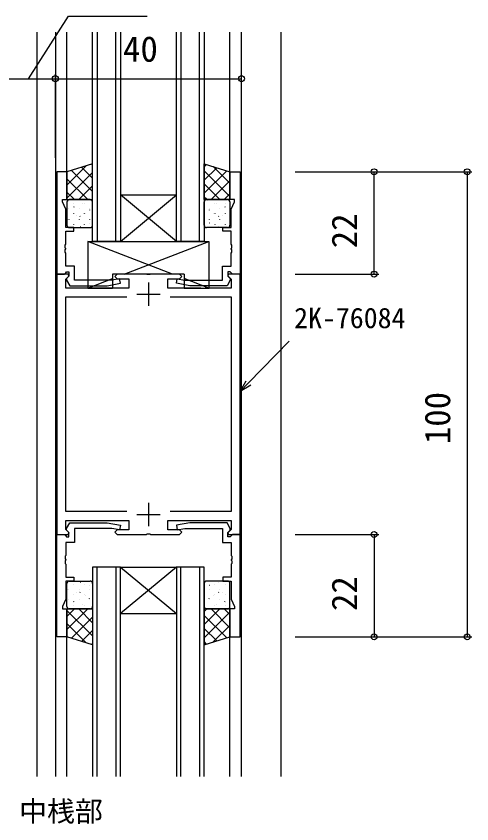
# Model space of a CAD drawing. Units: millimetres, scale not verified. Extents: x -437 to 438, y -681 to 679.
# Drawn here: x 16.4 to 114.3, y 110.5 to 284.1 of the extents above; entities that cross this region are included whole.
import ezdxf
from ezdxf.enums import TextEntityAlignment as Align

# ---------------------------------------------------------------- set-up
doc = ezdxf.new("R2010")
doc.units = ezdxf.units.MM
doc.header["$LTSCALE"] = 4
for name, color, linetype in [('0-1_USER1', 3, 'Continuous'), ('0-2_YKK_11', 7, 'Continuous'), ('0-3_YKK_12', 2, 'Continuous'), ('0-4_YKK_13', 4, 'Continuous'), ('0-6_YKK_D', 6, 'Continuous')]:
    doc.layers.add(name, color=color, linetype=linetype)
doc.styles.add('ＭＳ ゴシック', font='')
doc.styles.get('ＭＳ ゴシック').set_extended_font_data('MS Gothic')

msp = doc.modelspace()

# ---------------------------------------------------------------- linework, layer by layer
at = {"layer": '0-2_YKK_11'}
for p, q in [((44.8, 226.886), (44.8, 221.886)), ((42.3, 224.386), (47.3, 224.386)), ((44.8, 179.486), (44.8, 174.486)), ((42.3, 176.986), (47.3, 176.986))]:
    msp.add_line(p, q, dxfattribs=at)
for points in [[(25.1, 250.686), (25.1, 228.686), (26.73, 228.686), (27.03, 228.986), (27.23, 229.186), (27.7, 229.186), (27.7, 228.236), (27.2, 227.736), (27.2, 227.398), (27.9, 226.186), (35.908, 226.186), (38.787, 226.694), (38.613, 227.678), (36.955, 227.386), (28.9, 227.386), (28.9, 230.386), (27.03, 230.386), (27.03, 233.178), (26.91, 233.361), (26.91, 233.911), (27.03, 234.094), (27.03, 234.178), (26.91, 234.361), (26.91, 234.911), (27.03, 235.094), (27.03, 237.886), (28.8, 237.886), (28.8, 238.686), (27.03, 238.686), (27.03, 242.621), (26.3, 244.186), (26.3, 244.686), (27.3, 244.686), (27.3, 250.686)], [(64.5, 250.686), (64.5, 228.686), (62.87, 228.686), (62.57, 228.986), (62.37, 229.186), (61.9, 229.186), (61.9, 228.236), (62.4, 227.736), (62.4, 227.398), (61.7, 226.186), (53.692, 226.186), (50.813, 226.694), (50.987, 227.678), (52.645, 227.386), (60.7, 227.386), (60.7, 230.386), (62.57, 230.386), (62.57, 233.178), (62.69, 233.361), (62.69, 233.911), (62.57, 234.094), (62.57, 234.178), (62.69, 234.361), (62.69, 234.911), (62.57, 235.094), (62.57, 237.886), (60.8, 237.886), (60.8, 238.686), (62.57, 238.686), (62.57, 242.621), (63.3, 244.186), (63.3, 244.686), (62.3, 244.686), (62.3, 250.686)], [(25.1, 150.686), (25.1, 172.686), (26.73, 172.686), (27.03, 172.386), (27.23, 172.186), (27.7, 172.186), (27.7, 173.136), (27.2, 173.636), (27.2, 173.974), (27.9, 175.186), (35.908, 175.186), (38.787, 174.678), (38.613, 173.694), (36.955, 173.986), (28.9, 173.986), (28.9, 170.986), (27.03, 170.986), (27.03, 168.194), (26.91, 168.011), (26.91, 167.461), (27.03, 167.278), (27.03, 167.194), (26.91, 167.011), (26.91, 166.461), (27.03, 166.278), (27.03, 163.486), (28.8, 163.486), (28.8, 162.686), (27.03, 162.686), (27.03, 158.752), (26.3, 157.186), (26.3, 156.686), (27.3, 156.686), (27.3, 150.686)], [(64.5, 150.686), (64.5, 172.686), (62.87, 172.686), (62.57, 172.386), (62.37, 172.186), (61.9, 172.186), (61.9, 173.136), (62.4, 173.636), (62.4, 173.974), (61.7, 175.186), (53.692, 175.186), (50.813, 174.678), (50.987, 173.694), (52.645, 173.986), (60.7, 173.986), (60.7, 170.986), (62.57, 170.986), (62.57, 168.194), (62.69, 168.011), (62.69, 167.461), (62.57, 167.278), (62.57, 167.194), (62.69, 167.011), (62.69, 166.461), (62.57, 166.278), (62.57, 163.486), (60.8, 163.486), (60.8, 162.686), (62.57, 162.686), (62.57, 158.752), (63.3, 157.186), (63.3, 156.686), (62.3, 156.686), (62.3, 150.686)]]:
    msp.add_lwpolyline(points, close=True, dxfattribs=at)
for points in [[(25.1, 228.686), (25.1, 172.686), (27.576, 172.686), (27.736, 173.074), (27.03, 173.78), (27.03, 175.686), (40.6, 175.686), (40.6, 173.686), (38.1, 173.686), (37.6, 173.186), (38.1, 172.686), (44.342, 172.686), (44.525, 172.806), (45.075, 172.806), (45.258, 172.686), (51.5, 172.686), (52, 173.186), (51.5, 173.686), (49, 173.686), (49, 175.686), (62.57, 175.686), (62.57, 173.78), (61.864, 173.074), (62.024, 172.686), (64.5, 172.686), (64.5, 228.686), (62.024, 228.686), (61.864, 228.298), (62.57, 227.592), (62.57, 225.686), (57.958, 225.686), (57.775, 225.566), (57.225, 225.566), (57.042, 225.686), (56.958, 225.686), (56.775, 225.566), (56.225, 225.566), (56.042, 225.686), (49, 225.686), (49, 227.686)], [(49, 227.686), (51.5, 227.686), (52, 228.186), (51.5, 228.686), (45.258, 228.686), (45.075, 228.566), (44.525, 228.566), (44.342, 228.686), (38.1, 228.686), (37.6, 228.186), (38.1, 227.686), (40.6, 227.686), (40.6, 225.686), (27.03, 225.686), (27.03, 227.592), (27.736, 228.298), (27.576, 228.686), (25.1, 228.686)], [(40.126, 177.616), (27.03, 177.616), (27.03, 223.756), (40.126, 223.756)], [(49.474, 223.756), (62.57, 223.756), (62.57, 177.616), (49.474, 177.616)]]:
    msp.add_lwpolyline(points, dxfattribs=at)
at = {"layer": '0-3_YKK_12'}
for p, q in [((20.8, 280.686), (20.8, 120.686)), ((24.8, 280.686), (24.8, 120.686)), ((27.3, 250.686), (27.3, 280.686)), ((32.8, 235.686), (32.8, 280.686)), ((33.8, 280.686), (33.8, 235.686)), ((37.8, 235.686), (37.8, 280.686)), ((50.8, 235.686), (50.8, 280.686)), ((51.8, 280.686), (51.8, 235.686)), ((55.8, 235.686), (55.8, 280.686)), ((62.3, 250.686), (62.3, 280.686)), ((64.8, 120.686), (64.8, 280.686)), ((73.3, 120.686), (73.3, 280.686)), ((38.8, 245.686), (50.8, 245.686)), ((38.8, 235.686), (50.8, 245.686)), ((50.8, 235.686), (38.8, 245.686)), ((38.8, 235.686), (50.8, 235.686)), ((56.8, 235.686), (50.8, 235.686)), ((32.8, 165.686), (32.8, 120.686)), ((33.8, 120.686), (33.8, 165.686)), ((37.8, 165.686), (37.8, 120.686)), ((38.8, 165.686), (50.8, 165.686)), ((38.8, 165.686), (50.8, 155.686)), ((50.8, 165.686), (38.8, 155.686)), ((50.8, 165.686), (50.8, 120.686)), ((51.8, 120.686), (51.8, 165.686)), ((55.8, 165.686), (55.8, 120.686)), ((38.8, 155.686), (50.8, 155.686)), ((27.3, 120.686), (27.3, 150.686)), ((62.3, 120.686), (62.3, 150.686))]:
    msp.add_line(p, q, dxfattribs=at)
for points in [[(38.8, 280.686), (38.8, 235.686), (32.8, 235.686)], [(56.8, 280.686), (56.8, 235.686), (50.8, 235.686)], [(38.8, 120.686), (38.8, 165.686), (32.8, 165.686)], [(56.8, 120.686), (56.8, 165.686), (50.8, 165.686)]]:
    msp.add_lwpolyline(points, dxfattribs=at)
at = {"layer": '0-4_YKK_13'}
for p, q in [((27.3, 247.823), (31.445, 251.967)), ((32.597, 252.323), (32.8, 252.12)), ((57.309, 252.229), (56.8, 251.72)), ((27.3, 250.651), (27.351, 250.702)), ((27.3, 244.994), (32.8, 250.494)), ((28.276, 250.988), (32.8, 246.463)), ((30.436, 251.655), (32.8, 249.292)), ((59.469, 251.561), (56.8, 248.892)), ((62.3, 245.394), (56.8, 250.894)), ((61.63, 250.893), (56.8, 246.063)), ((62.3, 248.223), (58.734, 251.788)), ((27.3, 249.135), (31.749, 244.686)), ((62.3, 248.735), (58.251, 244.686)), ((29.82, 244.686), (32.8, 247.666)), ((60.18, 244.686), (56.8, 248.066)), ((27.3, 246.306), (28.92, 244.686)), ((57.351, 244.686), (56.8, 245.237)), ((62.3, 245.906), (61.08, 244.686)), ((27.3, 244.186), (27.3, 239.186)), ((32.3, 244.686), (27.8, 244.686)), ((28.609, 243.311), (28.612, 243.304)), ((28.717, 243.953), (28.717, 243.916)), ((28.753, 243.165), (28.795, 243.102)), ((30.568, 243.796), (30.571, 243.789)), ((30.959, 243.953), (30.959, 243.916)), ((32.44, 244.528), (32.442, 244.521)), ((32.649, 244.686), (32.8, 244.837)), ((32.8, 239.186), (32.8, 244.186)), ((56.8, 239.186), (56.8, 244.186)), ((57.3, 244.686), (61.8, 244.686)), ((57.56, 244.528), (57.558, 244.521)), ((59.041, 243.953), (59.041, 243.916)), ((59.432, 243.796), (59.429, 243.789)), ((61.247, 243.165), (61.205, 243.102)), ((61.283, 243.953), (61.283, 243.916)), ((61.391, 243.311), (61.388, 243.304)), ((62.3, 244.186), (62.3, 239.186)), ((27.686, 242.742), (27.686, 242.705)), ((28.717, 241.673), (28.717, 241.636)), ((29.928, 242.742), (29.928, 242.705)), ((30.959, 241.673), (30.959, 241.636)), ((31.309, 241.703), (31.312, 241.696)), ((32.131, 242.501), (32.172, 242.439)), ((32.171, 242.742), (32.171, 242.705)), ((57.869, 242.501), (57.828, 242.439)), ((57.829, 242.742), (57.829, 242.705)), ((58.691, 241.703), (58.688, 241.696)), ((59.041, 241.673), (59.041, 241.636)), ((60.072, 242.742), (60.072, 242.705)), ((61.283, 241.673), (61.283, 241.636)), ((27.466, 240.522), (27.469, 240.515)), ((27.686, 240.462), (27.686, 240.425)), ((29.338, 241.254), (29.34, 241.247)), ((29.928, 240.462), (29.928, 240.425)), ((30.088, 241.148), (30.13, 241.085)), ((32.171, 240.462), (32.171, 240.425)), ((57.829, 240.462), (57.829, 240.425)), ((59.912, 241.148), (59.87, 241.085)), ((60.072, 240.462), (60.072, 240.425)), ((60.662, 241.254), (60.66, 241.247)), ((27.8, 238.686), (32.3, 238.686)), ((28.717, 239.393), (28.717, 239.356)), ((30.166, 238.914), (30.169, 238.907)), ((30.959, 239.393), (30.959, 239.356)), ((32.038, 239.646), (32.04, 239.639)), ((61.8, 238.686), (57.3, 238.686)), ((57.962, 239.646), (57.96, 239.639)), ((59.041, 239.393), (59.041, 239.356)), ((59.834, 238.914), (59.831, 238.907)), ((61.283, 239.393), (61.283, 239.356)), ((31.8, 235.685), (31.8, 225.686)), ((50, 228.686), (31.8, 235.685)), ((39.6, 228.686), (57.8, 235.685)), ((31.8, 225.686), (37.1, 227.724)), ((37.1, 228.686), (37.1, 225.686)), ((52.5, 228.686), (37.1, 228.686)), ((52.5, 228.686), (52.5, 225.686)), ((57.8, 225.686), (52.5, 227.724)), ((31.8, 225.686), (37.1, 225.686)), ((52.5, 225.686), (57.8, 225.686)), ((27.3, 157.186), (27.3, 162.186)), ((27.8, 162.686), (32.3, 162.686)), ((28.717, 161.979), (28.717, 162.016)), ((30.166, 162.458), (30.169, 162.465)), ((30.959, 161.979), (30.959, 162.016)), ((32.038, 161.726), (32.04, 161.733)), ((32.8, 162.186), (32.8, 157.186)), ((56.8, 162.186), (56.8, 157.186)), ((61.8, 162.686), (57.3, 162.686)), ((57.962, 161.726), (57.96, 161.733)), ((59.041, 161.979), (59.041, 162.016)), ((59.834, 162.458), (59.831, 162.465)), ((61.283, 161.979), (61.283, 162.016)), ((62.3, 157.186), (62.3, 162.186)), ((27.466, 160.85), (27.469, 160.857)), ((27.686, 160.91), (27.686, 160.947)), ((29.338, 160.118), (29.34, 160.125)), ((29.928, 160.91), (29.928, 160.947)), ((30.088, 160.224), (30.13, 160.287)), ((32.171, 160.91), (32.171, 160.947)), ((57.829, 160.91), (57.829, 160.947)), ((59.912, 160.224), (59.87, 160.287)), ((60.072, 160.91), (60.072, 160.947)), ((60.662, 160.118), (60.66, 160.125)), ((27.686, 158.63), (27.686, 158.667)), ((28.609, 158.061), (28.612, 158.068)), ((28.717, 159.699), (28.717, 159.736)), ((28.753, 158.207), (28.795, 158.27)), ((29.928, 158.63), (29.928, 158.667)), ((30.959, 159.699), (30.959, 159.736)), ((31.309, 159.669), (31.312, 159.676)), ((32.131, 158.871), (32.172, 158.933)), ((32.171, 158.63), (32.171, 158.667)), ((57.869, 158.871), (57.828, 158.933)), ((57.829, 158.63), (57.829, 158.667)), ((58.691, 159.669), (58.688, 159.676)), ((59.041, 159.699), (59.041, 159.736)), ((60.072, 158.63), (60.072, 158.667)), ((61.247, 158.207), (61.205, 158.27)), ((61.283, 159.699), (61.283, 159.736)), ((61.391, 158.061), (61.388, 158.068)), ((27.3, 155.066), (28.92, 156.686)), ((27.3, 152.237), (31.749, 156.686)), ((27.3, 156.378), (32.8, 150.878)), ((32.3, 156.686), (27.8, 156.686)), ((28.717, 157.419), (28.717, 157.456)), ((29.82, 156.686), (32.8, 153.706)), ((30.568, 157.576), (30.571, 157.583)), ((30.959, 157.419), (30.959, 157.456)), ((32.44, 156.844), (32.442, 156.852)), ((32.649, 156.686), (32.8, 156.535)), ((60.18, 156.686), (56.8, 153.306)), ((57.351, 156.686), (56.8, 156.135)), ((57.3, 156.686), (61.8, 156.686)), ((57.56, 156.844), (57.558, 156.852)), ((62.3, 152.637), (58.251, 156.686)), ((59.041, 157.419), (59.041, 157.456)), ((59.432, 157.576), (59.429, 157.583)), ((62.3, 155.466), (61.08, 156.686)), ((61.283, 157.419), (61.283, 157.456)), ((28.276, 150.384), (32.8, 154.909)), ((62.3, 155.978), (56.8, 150.478)), ((61.63, 150.479), (56.8, 155.309)), ((27.3, 153.55), (31.445, 149.405)), ((62.3, 153.15), (58.734, 149.584)), ((30.436, 149.717), (32.8, 152.08)), ((59.469, 149.811), (56.8, 152.48)), ((27.3, 150.721), (27.351, 150.67)), ((57.309, 149.143), (56.8, 149.652)), ((32.597, 149.049), (32.8, 149.252))]:
    msp.add_line(p, q, dxfattribs=at)
for points in [[(27.3, 250.686), (27.3, 244.686), (32.8, 244.686), (32.8, 252.386)], [(62.3, 250.686), (62.3, 244.686), (56.8, 244.686), (56.8, 252.386)], [(27.3, 150.686), (27.3, 156.686), (32.8, 156.686), (32.8, 148.986)], [(62.3, 150.686), (62.3, 156.686), (56.8, 156.686), (56.8, 148.986)]]:
    msp.add_lwpolyline(points, close=True, dxfattribs=at)
msp.add_lwpolyline([(31.8, 235.685), (57.8, 235.685), (57.8, 225.686)], dxfattribs=at)
for centre, start, end in [((27.8, 244.186), 90, 180), ((32.3, 244.186), 0, 90), ((57.3, 244.186), 90, 180), ((61.8, 244.186), 0, 90), ((27.8, 239.186), 180, 270), ((32.3, 239.186), 270, 0), ((57.3, 239.186), 180, 270), ((61.8, 239.186), 270, 0), ((27.8, 162.186), 90, 180), ((32.3, 162.186), 0, 90), ((57.3, 162.186), 90, 180), ((61.8, 162.186), 0, 90), ((27.8, 157.186), 180, 270), ((32.3, 157.186), 270, 0), ((57.3, 157.186), 180, 270), ((61.8, 157.186), 270, 0)]:
    msp.add_arc(centre, 0.5, start, end, dxfattribs=at)
at = {"layer": '0-6_YKK_D'}
for p, q in [((24.8, 253.686), (24.8, 271.686)), ((24.8, 253.686), (24.8, 271.686)), ((64.8, 253.686), (64.8, 271.686)), ((13.3, 270.686), (24.8, 270.686)), ((24.8, 270.686), (64.8, 270.686)), ((76.3, 250.686), (94.3, 250.686)), ((76.3, 250.686), (114.3, 250.686)), ((93.3, 228.686), (93.3, 250.686)), ((113.3, 250.686), (113.3, 150.686)), ((76.3, 228.686), (94.3, 228.686)), ((76.3, 172.686), (94.3, 172.686)), ((93.3, 172.686), (93.3, 150.686)), ((76.3, 150.686), (94.3, 150.686)), ((76.3, 150.686), (114.3, 150.686))]:
    msp.add_line(p, q, dxfattribs=at)
for points in [[(19.05, 270.686), (27.655, 284.138), (44.53, 284.138)], [(64.5, 203.467), (66.285, 205.288), (75.051, 214.233)], [(66.773, 204.81), (64.5, 203.467), (65.797, 205.766)]]:
    msp.add_lwpolyline(points, dxfattribs=at)
for centre in [(24.8, 270.686), (24.8, 270.686), (64.8, 270.686), (93.3, 250.686), (113.3, 250.686), (93.3, 228.686), (93.3, 172.686), (93.3, 150.686), (113.3, 150.686)]:
    msp.add_circle(centre, 0.637, dxfattribs=at)

# ---------------------------------------------------------------- texts
at = {"layer": '0-1_USER1', "style": 'ＭＳ ゴシック'}
msp.add_text('中骨・中桟部', height=4.399, dxfattribs=at).set_placement((-0.99, 109.647), align=Align.BOTTOM_LEFT)
at = {"layer": '0-6_YKK_D', "style": 'ＭＳ ゴシック'}
for s, height, p in [('40', 5.499, (39.345, 272.686)), ('2K-76084', 4.399, (76.107, 215.733))]:
    msp.add_text(s, height=height, dxfattribs=at).set_placement(p, align=Align.BOTTOM_LEFT)
for s, p in [('22', (91.3, 234.231)), ('100', (111.3, 192.121)), ('22', (91.3, 156.231))]:
    msp.add_text(s, height=5.499, rotation=90, dxfattribs=at).set_placement(p, align=Align.BOTTOM_LEFT)

doc.saveas('drawing.dxf')
